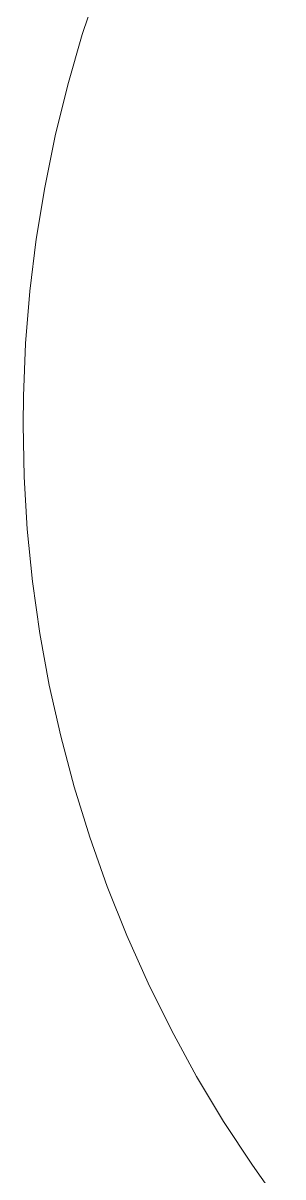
# Model space of a CAD drawing. Header units: millimetres. Extents: x 155927 to 326028, y -36033 to 97293.
# Drawn here: x 170295.3 to 170374.4, y 12075.8 to 12427.5 of the extents above; entities that cross this region are included whole.
import ezdxf

# ---------------------------------------------------------------- set-up
doc = ezdxf.new("R2010")
doc.units = ezdxf.units.MM
doc.header["$MEASUREMENT"] = 0
doc.layers.add('I-FURN', color=8, linetype='CONTINUOUS', lineweight=9)

msp = doc.modelspace()

# ---------------------------------------------------------------- linework, layer by layer
at = {"layer": 'I-FURN'}
for p, q in [((170318.39, 12439.15), (170313.33, 12423.97)), ((170313.33, 12423.97), (170308.89, 12408.61)), ((170308.89, 12408.61), (170305.06, 12393.07)), ((170305.06, 12393.07), (170301.86, 12377.4)), ((170301.86, 12377.4), (170299.28, 12361.61)), ((170299.28, 12361.61), (170297.34, 12345.72)), ((170297.34, 12345.72), (170296.04, 12329.78)), ((170296.04, 12329.78), (170295.37, 12313.79)), ((170295.37, 12313.79), (170295.28, 12305.16)), ((170295.28, 12305.16), (170295.6, 12289.16)), ((170295.6, 12289.16), (170296.56, 12273.19)), ((170296.56, 12273.19), (170298.16, 12257.27)), ((170298.16, 12257.27), (170300.39, 12241.43)), ((170300.39, 12241.43), (170303.25, 12225.69)), ((170303.25, 12225.69), (170306.74, 12210.08)), ((170306.74, 12210.08), (170310.86, 12194.62)), ((170310.86, 12194.62), (170315.59, 12179.33)), ((170315.59, 12179.33), (170320.92, 12164.25)), ((170320.92, 12164.25), (170326.86, 12149.39)), ((170326.86, 12149.39), (170333.38, 12134.78)), ((170333.38, 12134.78), (170340.48, 12120.45)), ((170340.48, 12120.45), (170348.15, 12106.41)), ((170348.15, 12106.41), (170356.38, 12092.68)), ((170356.38, 12092.68), (170365.15, 12079.3)), ((170365.15, 12079.3), (170374.44, 12066.28))]:
    msp.add_line(p, q, dxfattribs=at)

doc.saveas('drawing.dxf')
